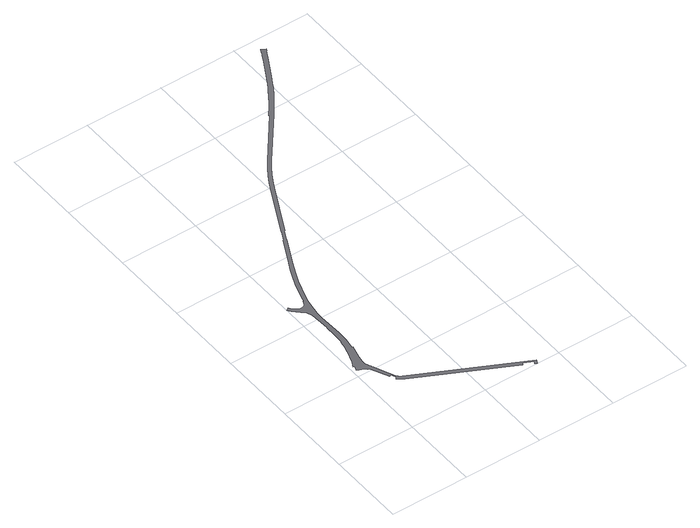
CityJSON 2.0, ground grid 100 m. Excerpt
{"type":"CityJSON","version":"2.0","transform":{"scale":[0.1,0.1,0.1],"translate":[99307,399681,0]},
"CityObjects":{
"road1":{"type":"Road","geometry":[{"type":"MultiSurface","lod":"1","boundaries":[[[0,1,2,3,4,5,6,7,8,9,10,11,12,13,14,15,16,17,18,19,20,21,22,23,24,25,26,27,28,29,30,31,32,33,34,35,36,37,38,39,40,41,42,43,44,45,46,47,48,49,50,51,52,53,54,55,56,57,58,59,60,61,62,63,64,65,66,67,68,69,70,71,72,73,74,75,76,77,78,79,80,81,82,83,84,85,86,87,88,89,90,91,92,93,94,95,96,97,98,99,100,101,102,103,104,105,106,107,108,109,110,111,112,113,114,115,116,117,118,119,120,121,122,123,124,125,126,127,128,129,130,131,132,133,134,135,136,137,138,139,140,141,142,143,144,145,146,147,148,149,150,151,152,153,154,155,156,157,158,159,160,161,162,163,164,165,166,167,168,169,170,171,172,173,174,175,176,177,178,179,180,181,182,183,184,185,186,187,188,189,190,191,192,193,194,195,196,197,198,199,200,201,202,203,204,205,206,207,208,209,210,211,212,213,214,215,216,217,218,219,220,221,222,223,224,225,226,227,228,229,230,231,232,233,234,235,236,237,238,239,240,241]]]}]}
},
"vertices":[
[49,1162,0],[70,1197,0],[87,1235,0],[117,1315,0],[122,1329,0],[144,1399,0],[161,1470,0],[170,1512,0],[176,1554,0],[186,1550,0],[186,1560,0],[192,1705,0],[188,1835,0],[196,1837,0],[176,2085,0],[176,2086,0],[171,2109,0],[164,2131,0],[153,2153,0],[140,2172,0],[125,2189,0],[107,2204,0],[67,2239,0],[32,2279,0],[18,2299,0],[5,2319,0],[4,2321,0],[33,2341,0],[45,2322,0],[59,2305,0],[75,2290,0],[99,2274,0],[125,2261,0],[152,2252,0],[164,2253,0],[174,2256,0],[185,2260,0],[194,2267,0],[202,2274,0],[209,2283,0],[214,2293,0],[222,2310,0],[227,2329,0],[240,2326,0],[252,2376,0],[286,2490,0],[325,2603,0],[369,2713,0],[418,2822,0],[471,2928,0],[634,3247,0],[635,3246,0],[636,3246,0],[637,3246,0],[638,3246,0],[639,3246,0],[640,3247,0],[640,3248,0],[641,3248,0],[642,3249,0],[700,3366,0],[700,3367,0],[700,3368,0],[700,3369,0],[700,3370,0],[700,3371,0],[699,3371,0],[699,3372,0],[698,3372,0],[697,3373,0],[1005,3979,0],[1059,4080,0],[1118,4178,0],[1183,4273,0],[1251,4365,0],[1704,4940,0],[1694,4948,0],[1721,4982,0],[1754,5024,0],[1815,5105,0],[1873,5187,0],[1928,5272,0],[1945,5299,0],[1986,5367,0],[2025,5435,0],[2074,5523,0],[2115,5596,0],[2181,5713,0],[2188,5726,0],[2212,5770,0],[2217,5779,0],[2236,5821,0],[2249,5845,0],[2307,5813,0],[2293,5788,0],[2290,5785,0],[2287,5785,0],[2234,5690,0],[2089,5428,0],[2034,5333,0],[1994,5267,0],[1933,5172,0],[1908,5136,0],[1904,5130,0],[1898,5122,0],[1859,5068,0],[1851,5056,0],[1850,5055,0],[1796,4982,0],[1747,4921,0],[1288,4341,0],[1224,4254,0],[1163,4165,0],[1108,4073,0],[1056,3978,0],[738,3353,0],[737,3353,0],[736,3353,0],[735,3354,0],[734,3354,0],[734,3353,0],[733,3353,0],[732,3353,0],[731,3352,0],[731,3351,0],[730,3351,0],[671,3235,0],[670,3234,0],[670,3233,0],[670,3232,0],[670,3231,0],[670,3230,0],[671,3230,0],[671,3229,0],[672,3228,0],[673,3228,0],[674,3227,0],[675,3227,0],[497,2880,0],[436,2750,0],[380,2618,0],[337,2493,0],[298,2368,0],[278,2299,0],[263,2230,0],[251,2160,0],[243,2083,0],[240,2007,0],[240,1930,0],[250,1758,0],[252,1689,0],[250,1620,0],[243,1549,0],[232,1478,0],[222,1419,0],[234,1416,0],[199,1251,0],[194,1231,0],[192,1222,0],[189,1207,0],[187,1195,0],[186,1189,0],[184,1181,0],[183,1172,0],[183,1167,0],[182,1158,0],[181,1154,0],[181,1147,0],[181,1141,0],[181,1138,0],[181,1134,0],[182,1130,0],[182,1128,0],[183,1125,0],[185,1119,0],[189,1106,0],[191,1100,0],[194,1092,0],[196,1088,0],[201,1078,0],[203,1073,0],[208,1064,0],[213,1055,0],[223,1036,0],[228,1024,0],[259,953,0],[336,779,0],[339,778,0],[347,763,0],[356,750,0],[368,738,0],[381,729,0],[396,721,0],[1734,49,0],[1723,29,0],[1711,5,0],[1684,19,0],[1679,15,39],[1568,70,39],[1561,74,39],[1566,78,0],[399,665,0],[368,683,0],[339,704,0],[312,728,0],[310,723,36],[299,745,36],[301,751,36],[288,781,36],[285,788,36],[282,795,0],[234,904,0],[185,1014,0],[182,1019,0],[179,1023,0],[176,1026,0],[172,1029,0],[167,1031,0],[162,1033,0],[157,1033,0],[153,1033,5],[148,1032,9],[144,1031,14],[140,1029,18],[137,1026,23],[134,1023,27],[131,1019,32],[129,1015,36],[126,1017,36],[83,1038,36],[76,1041,37],[67,1046,36],[56,1051,36],[26,1066,36],[23,1068,36],[27,1076,36],[31,1083,36],[34,1092,36],[35,1096,36],[35,1099,36],[36,1101,35],[66,1153,0]
]}
